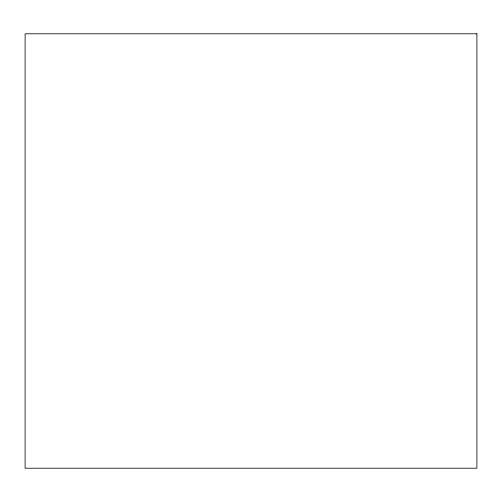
<?xml version="1.0" encoding="UTF-8"?>
<svg xmlns="http://www.w3.org/2000/svg" width="502" height="502" viewBox="0 0 502 502"><rect width="100%" height="100%" fill="white"/><g stroke="black" fill="none" stroke-linecap="round" stroke-linejoin="round"><path stroke-width="0.75" d="M476.9 33.791L25.1 33.791L25.1 468.209L476.9 468.209L476.9 33.791"/></g></svg>
